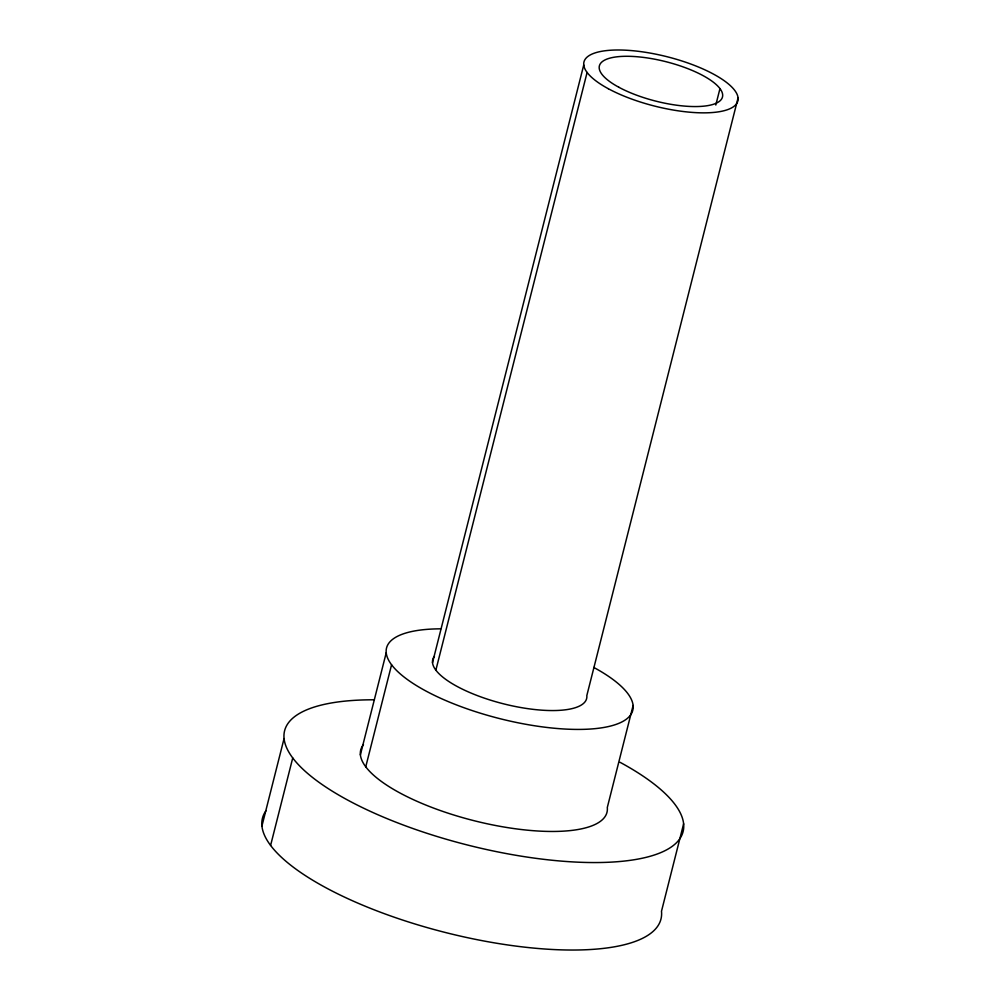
<?xml version="1.0" encoding="UTF-8"?>
<svg xmlns="http://www.w3.org/2000/svg" width="1000" height="1000" viewBox="0 0 1000 1000"><rect width="100%" height="100%" fill="white"/><g stroke="black" fill="none" stroke-linecap="round" stroke-linejoin="round"><path stroke-width="1.5" d="M261.938 826.025L284.062 738.562M270.6 845.425L292.738 757.95M360.387 754.837L386.213 652.788M365.75 766.825L391.575 664.775M432.512 662.675L583.75 64.963M435.863 670.163L587.1 72.45M715.8 105.037L719.963 88.6M738.062 97.875L586.825 695.588A79.375 25.45 14.2 0 1 502.35 703.525A79.375 25.45 14.2 0 1 434.425 656.3M633.112 705.462L607.3 807.513A127.013 40.725 14.2 0 1 472.137 820.212A127.013 40.725 14.2 0 1 363.45 744.65M683.625 823.8L661.488 911.275A205.538 65.9 14.2 0 1 444.913 932.375A205.538 65.9 14.2 0 1 265.95 810.763M593.812 667.463A127.013 40.725 14.2 0 1 593.413 728.8A127.013 40.725 14.2 0 1 412.725 683.213A127.013 40.725 14.2 0 1 440.725 628.837M620.025 762.288A205.538 65.9 14.2 0 1 618.75 861.6A205.538 65.9 14.2 0 1 325.938 787.113A205.538 65.9 14.2 0 1 374.363 699.8M608.312 88.713A79.375 25.45 14.2 0 0 736.162 104.25A79.375 25.45 14.2 0 0 638.263 51.3A79.375 25.45 14.2 0 0 608.312 88.713M618.837 87.25A63.5 20.362 14.2 0 0 721.112 99.688A63.5 20.362 14.2 0 0 642.788 57.325A63.5 20.362 14.2 0 0 618.837 87.25"/></g></svg>
